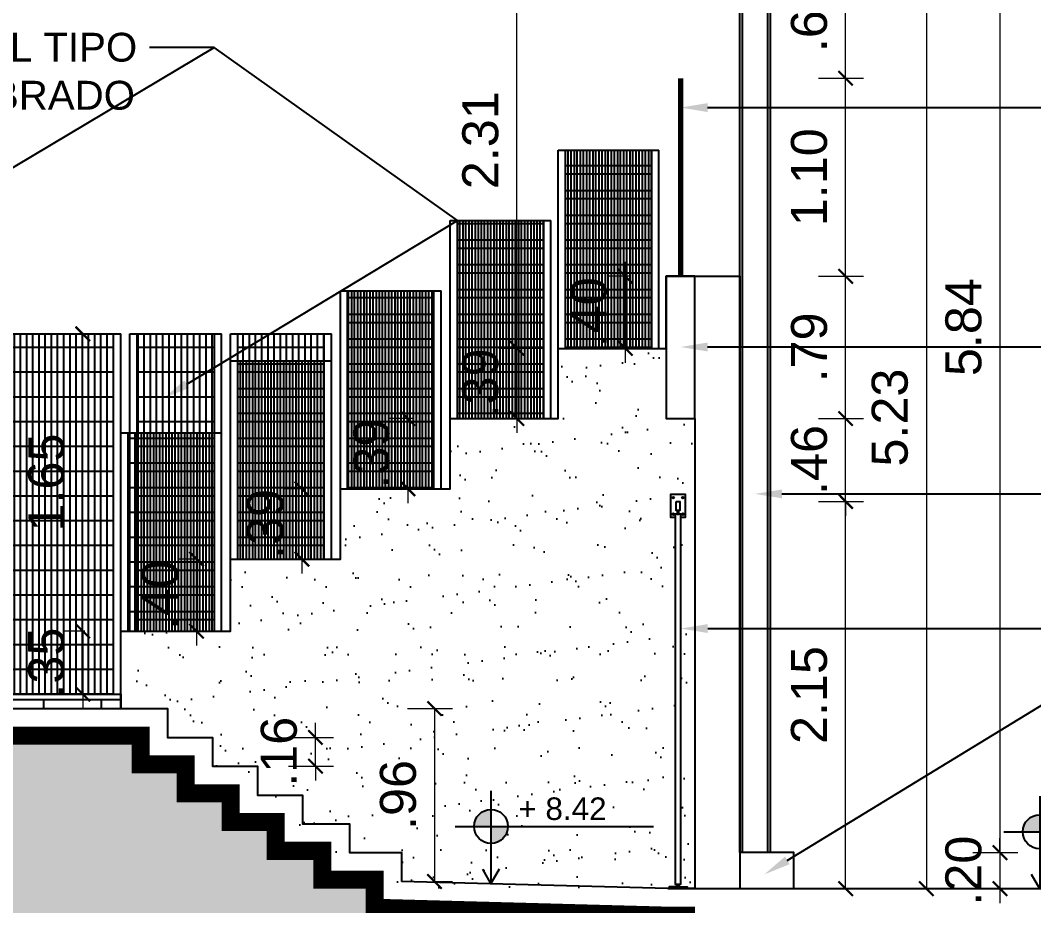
# Model space of a CAD drawing. Header units: metres. Extents: x 2458 to 3695, y 243 to 513.
# Drawn here: x 3044.15 to 3049.79, y 278.32 to 283.24 of the extents above; entities that cross this region are included whole.
import ezdxf
from ezdxf import colors
from ezdxf.entities.mleader import LeaderData, LeaderLine
from ezdxf.math import Vec2, Vec3

# ---------------------------------------------------------------- set-up
doc = ezdxf.new("R2010")
doc.units = ezdxf.units.M
doc.header["$LTSCALE"] = 5
doc.header["$MEASUREMENT"] = 0
doc.header["$PDMODE"] = 1
doc.layers.add('2prancha', color=4, linetype='Continuous', lineweight=18)
for name, color, linetype in [('COTA 1 100', 2, 'Continuous'), ('COTA DE NÍVEL', 7, 'Continuous'), ('HACHURA', 251, 'Continuous'), ('PENA 0.15', 7, 'Continuous'), ('PENA 01', 1, 'Continuous'), ('PENA 02', 2, 'Continuous'), ('PENA 03', 3, 'Continuous'), ('PENA 06', 6, 'Continuous'), ('pena01', 1, 'Continuous'), ('TXT ESPECIFICAÇÕES', 7, 'Continuous')]:
    doc.layers.add(name, color=color, linetype=linetype)
doc.styles.add('GRAF', font='GRAF.SHX')
doc.styles.add('Luana', font='arial.ttf')
doc.styles.get("Standard").update_dxf_attribs({"font": 'arial.ttf'})
doc.linetypes.add('FENCELINE2', pattern='A,0.25,-0.1,[132,ltypeshp.shx,S=0.1,R=0,X=-0.1,Y=0],-0.1,1', length=1.45)
doc.dimstyles.new('arial100', dxfattribs={"dimtxt": 0.2, "dimasz": 0.08, "dimexe": 0.1, "dimexo": 0.2, "dimgap": 0.1, "dimtad": 1, "dimzin": 4, "dimdsep": 46, "dimtxsty": 'Luana', "dimblk": 'ARCHTICK', "dimcen": 0, "dimclrd": 7, "dimclre": 7, "dimclrt": 256, "dimadec": 0, "dimazin": 0, "dimtfac": 1, "dimtix": 1, "dimtmove": 0, "dimatfit": 3, "dimldrblk": 'CLOSEDBLANK', "dimfxl": 0, "dimlwd": 5, "dimlwe": 5, "dimarcsym": 0})
pattern_1 = [(90, (-818.2876, -195.426827), (-0.034375, 2e-18), []), (180, (-818.2876, -195.42683), (-2e-17, -0.1375), [])]

# ---------------------------------------------------------------- blocks, each defined once
blk = doc.blocks.new('gc1')
at = {"layer": 'PENA 0.15', "ltscale": 1.5}
h = blk.add_hatch(dxfattribs=at)
h.set_pattern_fill('GRATE', color=256, scale=1.1, angle=90)
h.set_pattern_definition([(90, (-3865.991086, -476.843606), (-0.034375, 2e-18), []), (180, (-3865.99109, -476.8436), (-2e-17, -0.1375), [])])
h.paths.add_polyline_path([(-0.52, 0), (-0.04, 0), (-0.04, 1.1), (-0.52, 1.1)])
for p, q in [((-0.56, 1.1), (0, 1.1)), ((-0.04, 0), (-0.04, 1.1)), ((0, 0), (0, 1.1))]:
    blk.add_line(p, q, dxfattribs=at)
for points in [[(-0.56, 0), (-0.56, 1.1)], [(-0.52, 0), (-0.52, 1.1)]]:
    blk.add_lwpolyline(points, dxfattribs=at)
blk = doc.blocks.new('_ArchTick')
at = {"color": 0, "linetype": 'ByBlock', "const_width": 0.15}
blk.add_lwpolyline([(-0.5, -0.5), (0.5, 0.5)], dxfattribs=at)
blk = doc.blocks.new('*D39')
at = {"layer": 'COTA 1 100', "color": 7, "lineweight": 5, "ltscale": 1.5}
for p, q in [((3044.5021, 281.4968), (3044.4021, 281.4968)), ((3044.5021, 279.8468), (3044.5021, 281.4968)), ((3044.5135, 279.8468), (3044.4021, 279.8468))]:
    blk.add_line(p, q, dxfattribs=at)
at = {"layer": 'Defpoints', "color": 0, "ltscale": 1.5}
for p in [(3044.5021, 281.4968), (3044.6735, 281.4968), (3044.7135, 279.8468)]:
    blk.add_point(p, dxfattribs=at)
at = {"layer": 'COTA 1 100', "color": 7, "lineweight": 5, "ltscale": 1.5, "xscale": 0.08, "yscale": 0.08, "zscale": 0.08}
for p, rotation in [((3044.5021, 281.4968), 90), ((3044.5021, 279.8468), 270)]:
    blk.add_blockref('_ArchTick', p, dxfattribs=dict(at, rotation=rotation))
at = {"layer": 'COTA 1 100', "ltscale": 1.5, "insert": (3044.3, 280.6718), "char_height": 0.2, "attachment_point": 5, "rotation": 90, "style": 'Luana'}
blk.add_mtext('1.65', dxfattribs=at)
blk = doc.blocks.new('_ClosedBlank')
at = {"layer": '2prancha', "color": 0, "lineweight": -2}
for p, q in [((-1, 0.167), (0, 0)), ((-1, 0.167), (-1, -0.167)), ((0, 0), (-1, -0.167))]:
    blk.add_line(p, q, dxfattribs=at)
blk = doc.blocks.new('*D46')
at = {"layer": 'COTA 1 100', "color": 7, "lineweight": 5, "ltscale": 1.5}
for p, q in [((3044.5021, 279.8468), (3044.5021, 279.9268)), ((3044.5135, 279.8468), (3044.4021, 279.8468)), ((3044.5021, 279.8468), (3044.5021, 279.4968)), ((3044.5135, 279.4968), (3044.4021, 279.4968)), ((3044.5021, 279.4968), (3044.5021, 279.4168))]:
    blk.add_line(p, q, dxfattribs=at)
at = {"layer": 'Defpoints', "color": 0, "ltscale": 1.5}
for p in [(3044.7135, 279.8468), (3044.5021, 279.4968), (3044.7135, 279.4968)]:
    blk.add_point(p, dxfattribs=at)
at = {"layer": 'COTA 1 100', "color": 7, "lineweight": 5, "ltscale": 1.5, "xscale": 0.08, "yscale": 0.08, "zscale": 0.08}
for p, rotation in [((3044.5021, 279.8468), 270), ((3044.5021, 279.4968), 90)]:
    blk.add_blockref('_ArchTick', p, dxfattribs=dict(at, rotation=rotation))
at = {"layer": 'COTA 1 100', "ltscale": 1.5, "insert": (3044.2999, 279.6718), "char_height": 0.2, "attachment_point": 5, "rotation": 90, "style": 'Luana'}
blk.add_mtext('.35', dxfattribs=at)
blk = doc.blocks.new('*D47')
at = {"layer": 'COTA 1 100', "color": 7, "lineweight": 5, "ltscale": 1.5}
for p, q in [((3045.7195, 280.6368), (3045.7195, 280.7168)), ((3045.7335, 280.6368), (3045.6195, 280.6368)), ((3045.7195, 280.2468), (3045.7195, 280.6368)), ((3045.7335, 280.2468), (3045.6195, 280.2468)), ((3045.7195, 280.2468), (3045.7195, 280.1668))]:
    blk.add_line(p, q, dxfattribs=at)
at = {"layer": 'Defpoints', "color": 0, "ltscale": 1.5}
for p in [(3045.7195, 280.6368), (3045.9335, 280.6368), (3045.9335, 280.2468)]:
    blk.add_point(p, dxfattribs=at)
at = {"layer": 'COTA 1 100', "color": 7, "lineweight": 5, "ltscale": 1.5, "xscale": 0.08, "yscale": 0.08, "zscale": 0.08}
for p, rotation in [((3045.7195, 280.6368), 270), ((3045.7195, 280.2468), 90)]:
    blk.add_blockref('_ArchTick', p, dxfattribs=dict(at, rotation=rotation))
at = {"layer": 'COTA 1 100', "ltscale": 1.5, "insert": (3045.5173, 280.4418), "char_height": 0.2, "attachment_point": 5, "rotation": 90, "style": 'Luana'}
blk.add_mtext('.39', dxfattribs=at)
blk = doc.blocks.new('*D48')
at = {"layer": 'COTA 1 100', "color": 7, "lineweight": 5, "ltscale": 1.5}
for p, q in [((3046.309, 281.0268), (3046.309, 281.1068)), ((3046.3435, 281.0268), (3046.209, 281.0268)), ((3046.309, 280.6368), (3046.309, 281.0268)), ((3046.3435, 280.6368), (3046.209, 280.6368)), ((3046.309, 280.6368), (3046.309, 280.5568))]:
    blk.add_line(p, q, dxfattribs=at)
at = {"layer": 'Defpoints', "color": 0, "ltscale": 1.5}
for p in [(3046.309, 281.0268), (3046.5435, 281.0268), (3046.5435, 280.6368)]:
    blk.add_point(p, dxfattribs=at)
at = {"layer": 'COTA 1 100', "color": 7, "lineweight": 5, "ltscale": 1.5, "xscale": 0.08, "yscale": 0.08, "zscale": 0.08}
for p, rotation in [((3046.309, 281.0268), 270), ((3046.309, 280.6368), 90)]:
    blk.add_blockref('_ArchTick', p, dxfattribs=dict(at, rotation=rotation))
at = {"layer": 'COTA 1 100', "ltscale": 1.5, "insert": (3046.1069, 280.8318), "char_height": 0.2, "attachment_point": 5, "rotation": 90, "style": 'Luana'}
blk.add_mtext('.39', dxfattribs=at)
blk = doc.blocks.new('*D49')
at = {"layer": 'COTA 1 100', "color": 7, "lineweight": 5, "ltscale": 1.5}
for p, q in [((3049.0393, 283.648), (3049.2893, 283.648)), ((3049.1893, 283.648), (3049.1893, 278.4168)), ((3049.0393, 278.4168), (3049.2893, 278.4168))]:
    blk.add_line(p, q, dxfattribs=at)
at = {"layer": 'Defpoints', "color": 0, "ltscale": 1.5}
for p in [(3048.3235, 283.648), (3048.3235, 278.4168), (3049.1893, 278.4168)]:
    blk.add_point(p, dxfattribs=at)
at = {"layer": 'COTA 1 100', "color": 7, "lineweight": 5, "ltscale": 1.5, "xscale": 0.08, "yscale": 0.08, "zscale": 0.08}
for p, rotation in [((3049.1893, 283.648), 90), ((3049.1893, 278.4168), 270)]:
    blk.add_blockref('_ArchTick', p, dxfattribs=dict(at, rotation=rotation))
at = {"layer": 'COTA 1 100', "ltscale": 1.5, "insert": (3048.9871, 281.0324), "char_height": 0.2, "attachment_point": 5, "rotation": 90, "style": 'Luana'}
blk.add_mtext('5.23', dxfattribs=at)
blk = doc.blocks.new('*D50')
at = {"layer": 'COTA 1 100', "color": 7, "lineweight": 5, "ltscale": 1.5}
for p, q in [((3048.5908, 280.5668), (3048.8408, 280.5668)), ((3048.7408, 278.4168), (3048.7408, 280.5668)), ((3048.5908, 278.4168), (3048.8408, 278.4168))]:
    blk.add_line(p, q, dxfattribs=at)
at = {"layer": 'Defpoints', "color": 0, "ltscale": 1.5}
for p in [(3047.8194, 280.5668), (3048.7408, 280.5668), (3047.9035, 278.4168)]:
    blk.add_point(p, dxfattribs=at)
at = {"layer": 'COTA 1 100', "color": 7, "lineweight": 5, "ltscale": 1.5, "xscale": 0.08, "yscale": 0.08, "zscale": 0.08}
for p, rotation in [((3048.7408, 280.5668), 90), ((3048.7408, 278.4168), 270)]:
    blk.add_blockref('_ArchTick', p, dxfattribs=dict(at, rotation=rotation))
at = {"layer": 'COTA 1 100', "ltscale": 1.5, "insert": (3048.5386, 279.4918), "char_height": 0.2, "attachment_point": 5, "rotation": 90, "style": 'Luana'}
blk.add_mtext('2.15', dxfattribs=at)
blk = doc.blocks.new('*D51')
at = {"layer": 'COTA 1 100', "color": 7, "lineweight": 5, "ltscale": 1.5}
for p, q in [((3048.7408, 281.0268), (3048.7408, 281.1068)), ((3048.5908, 281.0268), (3048.8408, 281.0268)), ((3048.7408, 280.5668), (3048.7408, 281.0268)), ((3048.5908, 280.5668), (3048.8408, 280.5668)), ((3048.7408, 280.5668), (3048.7408, 280.4868))]:
    blk.add_line(p, q, dxfattribs=at)
at = {"layer": 'Defpoints', "color": 0, "ltscale": 1.5}
for p in [(3047.7435, 281.0268), (3048.7408, 281.0268), (3047.8194, 280.5668)]:
    blk.add_point(p, dxfattribs=at)
at = {"layer": 'COTA 1 100', "color": 7, "lineweight": 5, "ltscale": 1.5, "xscale": 0.08, "yscale": 0.08, "zscale": 0.08}
for p, rotation in [((3048.7408, 281.0268), 270), ((3048.7408, 280.5668), 90)]:
    blk.add_blockref('_ArchTick', p, dxfattribs=dict(at, rotation=rotation))
at = {"layer": 'COTA 1 100', "ltscale": 1.5, "insert": (3048.5386, 280.7968), "char_height": 0.2, "attachment_point": 5, "rotation": 90, "style": 'Luana'}
blk.add_mtext('.46', dxfattribs=at)
blk = doc.blocks.new('*D52')
at = {"layer": 'COTA 1 100', "color": 7, "lineweight": 5, "ltscale": 1.5}
for p, q in [((3048.5908, 281.8168), (3048.8408, 281.8168)), ((3048.7408, 281.0268), (3048.7408, 281.8168)), ((3048.5908, 281.0268), (3048.8408, 281.0268))]:
    blk.add_line(p, q, dxfattribs=at)
at = {"layer": 'Defpoints', "color": 0, "ltscale": 1.5}
for p in [(3047.8235, 281.8168), (3048.7408, 281.8168), (3047.8235, 281.0268)]:
    blk.add_point(p, dxfattribs=at)
at = {"layer": 'COTA 1 100', "color": 7, "lineweight": 5, "ltscale": 1.5, "xscale": 0.08, "yscale": 0.08, "zscale": 0.08}
for p, rotation in [((3048.7408, 281.8168), 90), ((3048.7408, 281.0268), 270)]:
    blk.add_blockref('_ArchTick', p, dxfattribs=dict(at, rotation=rotation))
at = {"layer": 'COTA 1 100', "ltscale": 1.5, "insert": (3048.5386, 281.4218), "char_height": 0.2, "attachment_point": 5, "rotation": 90, "style": 'Luana'}
blk.add_mtext('.79', dxfattribs=at)
blk = doc.blocks.new('*D53')
at = {"layer": 'COTA 1 100', "color": 7, "lineweight": 5, "ltscale": 1.5}
for p, q in [((3048.5908, 282.9168), (3048.8408, 282.9168)), ((3048.7408, 281.8168), (3048.7408, 282.9168)), ((3048.5908, 281.8168), (3048.8408, 281.8168))]:
    blk.add_line(p, q, dxfattribs=at)
at = {"layer": 'Defpoints', "color": 0, "ltscale": 1.5}
for p in [(3047.8235, 282.9168), (3048.7408, 282.9168), (3047.9035, 281.8168)]:
    blk.add_point(p, dxfattribs=at)
at = {"layer": 'COTA 1 100', "color": 7, "lineweight": 5, "ltscale": 1.5, "xscale": 0.08, "yscale": 0.08, "zscale": 0.08}
for p, rotation in [((3048.7408, 282.9168), 90), ((3048.7408, 281.8168), 270)]:
    blk.add_blockref('_ArchTick', p, dxfattribs=dict(at, rotation=rotation))
at = {"layer": 'COTA 1 100', "ltscale": 1.5, "insert": (3048.5386, 282.3668), "char_height": 0.2, "attachment_point": 5, "rotation": 90, "style": 'Luana'}
blk.add_mtext('1.10', dxfattribs=at)
blk = doc.blocks.new('*D54')
at = {"layer": 'COTA 1 100', "color": 7, "lineweight": 5, "ltscale": 1.5}
for p, q in [((3048.7408, 283.5945), (3048.6408, 283.5945)), ((3048.7408, 282.9168), (3048.7408, 283.5945)), ((3048.5908, 282.9168), (3048.8408, 282.9168))]:
    blk.add_line(p, q, dxfattribs=at)
at = {"layer": 'Defpoints', "color": 0, "ltscale": 1.5}
for p in [(3048.7408, 283.5945), (3048.7644, 283.5945), (3047.8235, 282.9168)]:
    blk.add_point(p, dxfattribs=at)
at = {"layer": 'COTA 1 100', "color": 7, "lineweight": 5, "ltscale": 1.5, "xscale": 0.08, "yscale": 0.08, "zscale": 0.08}
for p, rotation in [((3048.7408, 283.5945), 90), ((3048.7408, 282.9168), 270)]:
    blk.add_blockref('_ArchTick', p, dxfattribs=dict(at, rotation=rotation))
at = {"layer": 'COTA 1 100', "ltscale": 1.5, "insert": (3048.5386, 283.2556), "char_height": 0.2, "attachment_point": 5, "rotation": 90, "style": 'Luana'}
blk.add_mtext('.68', dxfattribs=at)
blk = doc.blocks.new('*D56')
at = {"layer": 'COTA 1 100', "color": 7, "lineweight": 5, "ltscale": 1.5}
for p, q in [((3049.4484, 284.4523), (3049.6984, 284.4523)), ((3049.5984, 284.4523), (3049.5984, 278.6168)), ((3049.4484, 278.6168), (3049.6984, 278.6168))]:
    blk.add_line(p, q, dxfattribs=at)
at = {"layer": 'Defpoints', "color": 0, "ltscale": 1.5}
for p in [(3048.2385, 284.4523), (3048.2385, 278.6168), (3049.5984, 278.6168)]:
    blk.add_point(p, dxfattribs=at)
at = {"layer": 'COTA 1 100', "color": 7, "lineweight": 5, "ltscale": 1.5, "xscale": 0.08, "yscale": 0.08, "zscale": 0.08}
for p, rotation in [((3049.5984, 284.4523), 90), ((3049.5984, 278.6168), 270)]:
    blk.add_blockref('_ArchTick', p, dxfattribs=dict(at, rotation=rotation))
at = {"layer": 'COTA 1 100', "ltscale": 1.5, "insert": (3049.3963, 281.5345), "char_height": 0.2, "attachment_point": 5, "rotation": 90, "style": 'Luana'}
blk.add_mtext('5.84', dxfattribs=at)
blk = doc.blocks.new('*D57')
at = {"layer": 'COTA 1 100', "color": 7, "lineweight": 5, "ltscale": 1.5}
for p, q in [((3049.5984, 278.6168), (3049.5984, 278.6968)), ((3049.4484, 278.6168), (3049.6984, 278.6168)), ((3049.5984, 278.6168), (3049.5984, 278.4168)), ((3049.4484, 278.4168), (3049.6984, 278.4168)), ((3049.5984, 278.4168), (3049.5984, 278.3368))]:
    blk.add_line(p, q, dxfattribs=at)
at = {"layer": 'Defpoints', "color": 0, "ltscale": 1.5}
for p in [(3048.2385, 278.6168), (3048.4535, 278.4168), (3049.5984, 278.4168)]:
    blk.add_point(p, dxfattribs=at)
at = {"layer": 'COTA 1 100', "color": 7, "lineweight": 5, "ltscale": 1.5, "xscale": 0.08, "yscale": 0.08, "zscale": 0.08}
for p, rotation in [((3049.5984, 278.6168), 270), ((3049.5984, 278.4168), 90)]:
    blk.add_blockref('_ArchTick', p, dxfattribs=dict(at, rotation=rotation))
at = {"layer": 'COTA 1 100', "ltscale": 1.5, "insert": (3049.3963, 278.5168), "char_height": 0.2, "attachment_point": 5, "rotation": 90, "style": 'Luana'}
blk.add_mtext('.20', dxfattribs=at)
blk = doc.blocks.new('*D62')
at = {"layer": 'COTA 1 100', "color": 7, "lineweight": 5, "ltscale": 1.5}
for p, q in [((3046.9142, 281.4168), (3046.9142, 281.4968)), ((3046.9435, 281.4168), (3046.8142, 281.4168)), ((3046.9142, 281.0268), (3046.9142, 281.4168)), ((3046.9435, 281.0268), (3046.8142, 281.0268)), ((3046.9142, 281.0268), (3046.9142, 280.9468))]:
    blk.add_line(p, q, dxfattribs=at)
at = {"layer": 'Defpoints', "color": 0, "ltscale": 1.5}
for p in [(3046.9142, 281.4168), (3047.1435, 281.4168), (3047.1435, 281.0268)]:
    blk.add_point(p, dxfattribs=at)
at = {"layer": 'COTA 1 100', "color": 7, "lineweight": 5, "ltscale": 1.5, "xscale": 0.08, "yscale": 0.08, "zscale": 0.08}
for p, rotation in [((3046.9142, 281.4168), 270), ((3046.9142, 281.0268), 90)]:
    blk.add_blockref('_ArchTick', p, dxfattribs=dict(at, rotation=rotation))
at = {"layer": 'COTA 1 100', "ltscale": 1.5, "insert": (3046.712, 281.2218), "char_height": 0.2, "attachment_point": 5, "rotation": 90, "style": 'Luana'}
blk.add_mtext('.39', dxfattribs=at)
blk = doc.blocks.new('*D63')
at = {"layer": 'COTA 1 100', "color": 7, "lineweight": 5, "ltscale": 1.5}
for p, q in [((3047.5163, 281.8168), (3047.5163, 281.8968)), ((3047.5435, 281.8168), (3047.4163, 281.8168)), ((3047.5163, 281.4168), (3047.5163, 281.8168)), ((3047.5435, 281.4168), (3047.4163, 281.4168)), ((3047.5163, 281.4168), (3047.5163, 281.3368))]:
    blk.add_line(p, q, dxfattribs=at)
at = {"layer": 'Defpoints', "color": 0, "ltscale": 1.5}
for p in [(3047.5163, 281.8168), (3047.7435, 281.8168), (3047.7435, 281.4168)]:
    blk.add_point(p, dxfattribs=at)
at = {"layer": 'COTA 1 100', "color": 7, "lineweight": 5, "ltscale": 1.5, "xscale": 0.08, "yscale": 0.08, "zscale": 0.08}
for p, rotation in [((3047.5163, 281.8168), 270), ((3047.5163, 281.4168), 90)]:
    blk.add_blockref('_ArchTick', p, dxfattribs=dict(at, rotation=rotation))
at = {"layer": 'COTA 1 100', "ltscale": 1.5, "insert": (3047.3142, 281.6168), "char_height": 0.2, "attachment_point": 5, "rotation": 90, "style": 'Luana'}
blk.add_mtext('.40', dxfattribs=at)
blk = doc.blocks.new('*D64')
at = {"layer": 'COTA 1 100', "color": 7, "lineweight": 5, "ltscale": 1.5}
for p, q in [((3045.1342, 280.2468), (3045.1342, 280.3268)), ((3045.1342, 280.2468), (3045.0342, 280.2468)), ((3045.1342, 279.8468), (3045.1342, 280.2468)), ((3045.1342, 279.8468), (3045.0342, 279.8468)), ((3045.1342, 279.8468), (3045.1342, 279.7668))]:
    blk.add_line(p, q, dxfattribs=at)
at = {"layer": 'Defpoints', "color": 0, "ltscale": 1.5}
for p in [(3045.1342, 280.2468), (3045.3235, 280.2468), (3045.3235, 279.8468)]:
    blk.add_point(p, dxfattribs=at)
at = {"layer": 'COTA 1 100', "color": 7, "lineweight": 5, "ltscale": 1.5, "xscale": 0.08, "yscale": 0.08, "zscale": 0.08}
for p, rotation in [((3045.1342, 280.2468), 270), ((3045.1342, 279.8468), 90)]:
    blk.add_blockref('_ArchTick', p, dxfattribs=dict(at, rotation=rotation))
at = {"layer": 'COTA 1 100', "ltscale": 1.5, "insert": (3044.9321, 280.0468), "char_height": 0.2, "attachment_point": 5, "rotation": 90, "style": 'Luana'}
blk.add_mtext('.40', dxfattribs=at)
blk = doc.blocks.new('NIV02')
h = blk.add_hatch(color=256)
h.paths.add_polyline_path([(-43.088, -49.029, 0.414214), (-44.592, -50.534), (-43.088, -50.534)])
h.paths.add_polyline_path([(-43.088, -52.038, 0.414214), (-41.584, -50.534), (-43.088, -50.534)])
for p, q in [((-43.088, -47.382), (-43.088, -55.579)), ((-46.274, -50.534), (-28.68, -50.534))]:
    blk.add_line(p, q)
blk.add_lwpolyline([(-42.36, -54.318), (-43.088, -55.579), (-43.816, -54.318)])
blk.add_circle((-43.088, -50.534), 1.504)
at = {"style": 'GRAF'}
blk.add_attdef('ELEV', (-40.663, -49.963), '', height=1.261, dxfattribs=at)
blk = doc.blocks.new('*D85')
at = {"layer": 'COTA 1 100', "color": 7, "lineweight": 5, "ltscale": 1.5}
for p, q in [((3046.3067, 279.4168), (3046.5567, 279.4168)), ((3046.4567, 279.4168), (3046.4567, 278.4568)), ((3046.4567, 278.4568), (3046.5567, 278.4568))]:
    blk.add_line(p, q, dxfattribs=at)
at = {"layer": 'Defpoints', "color": 0, "ltscale": 1.5}
for p in [(3044.9735, 279.4168), (3046.2735, 278.4568), (3046.4567, 278.4568)]:
    blk.add_point(p, dxfattribs=at)
at = {"layer": 'COTA 1 100', "color": 7, "lineweight": 5, "ltscale": 1.5, "xscale": 0.08, "yscale": 0.08, "zscale": 0.08}
for p, rotation in [((3046.4567, 279.4168), 90), ((3046.4567, 278.4568), 270)]:
    blk.add_blockref('_ArchTick', p, dxfattribs=dict(at, rotation=rotation))
at = {"layer": 'COTA 1 100', "ltscale": 1.5, "insert": (3046.2546, 278.9368), "char_height": 0.2, "attachment_point": 5, "rotation": 90, "style": 'Luana'}
blk.add_mtext('.96', dxfattribs=at)
blk = doc.blocks.new('*D86')
at = {"layer": 'COTA 1 100', "color": 7, "lineweight": 5, "ltscale": 1.5}
for p, q in [((3045.7947, 279.2568), (3045.7947, 279.3368)), ((3045.6447, 279.2568), (3045.8947, 279.2568)), ((3045.7947, 279.0968), (3045.7947, 279.2568)), ((3045.6447, 279.0968), (3045.8947, 279.0968)), ((3045.7947, 279.0968), (3045.7947, 279.0168))]:
    blk.add_line(p, q, dxfattribs=at)
at = {"layer": 'Defpoints', "color": 0, "ltscale": 1.5}
for p in [(3045.2235, 279.2568), (3045.7947, 279.2568), (3045.2235, 279.0968)]:
    blk.add_point(p, dxfattribs=at)
at = {"layer": 'COTA 1 100', "color": 7, "lineweight": 5, "ltscale": 1.5, "xscale": 0.08, "yscale": 0.08, "zscale": 0.08}
for p, rotation in [((3045.7947, 279.2568), 270), ((3045.7947, 279.0968), 90)]:
    blk.add_blockref('_ArchTick', p, dxfattribs=dict(at, rotation=rotation))
at = {"layer": 'COTA 1 100', "ltscale": 1.5, "insert": (3045.5926, 279.1768), "char_height": 0.2, "attachment_point": 5, "rotation": 90, "style": 'Luana'}
blk.add_mtext('.16', dxfattribs=at)
blk = doc.blocks.new('*D109')
at = {"layer": 'COTA 1 100', "color": 7, "lineweight": 5, "ltscale": 1.5}
for p, q in [((3047.0642, 283.7281), (3046.8142, 283.7281)), ((3046.9142, 281.4168), (3046.9142, 283.7281)), ((3047.0642, 281.4168), (3046.8142, 281.4168))]:
    blk.add_line(p, q, dxfattribs=at)
at = {"layer": 'Defpoints', "color": 0, "ltscale": 1.5}
for p in [(3046.9142, 283.7281), (3047.6635, 283.7281), (3047.6635, 281.4168)]:
    blk.add_point(p, dxfattribs=at)
at = {"layer": 'COTA 1 100', "color": 7, "lineweight": 5, "ltscale": 1.5, "xscale": 0.08, "yscale": 0.08, "zscale": 0.08}
for p, rotation in [((3046.9142, 283.7281), 90), ((3046.9142, 281.4168), 270)]:
    blk.add_blockref('_ArchTick', p, dxfattribs=dict(at, rotation=rotation))
at = {"layer": 'COTA 1 100', "ltscale": 1.5, "insert": (3046.712, 282.5724), "char_height": 0.2, "attachment_point": 5, "rotation": 90, "style": 'Luana'}
blk.add_mtext('2.31', dxfattribs=at)

msp = doc.modelspace()

# ---------------------------------------------------------------- hatches: boundary and pattern name
at = {"layer": 'HACHURA', "ltscale": 1.5}
h = msp.add_hatch(dxfattribs=at)
h.set_pattern_fill('GRATE', color=256, scale=1.1, angle=90)
h.set_pattern_definition(pattern_1)
h.paths.add_polyline_path([(3047.1835, 281.4168), (3047.6635, 281.4168), (3047.6635, 282.5168), (3047.1835, 282.5168)])
h = msp.add_hatch(dxfattribs=at)
h.set_pattern_fill('GRATE', color=256, scale=1.1, angle=90)
h.set_pattern_definition(pattern_1)
h.paths.add_polyline_path([(3046.5835, 281.0268), (3047.0635, 281.0268), (3047.0635, 282.1268), (3046.5835, 282.1268)])
h = msp.add_hatch(dxfattribs=at)
h.set_pattern_fill('GRATE', color=256, scale=1.1, angle=90)
h.set_pattern_definition(pattern_1)
h.paths.add_polyline_path([(3045.9735, 280.6368), (3046.4535, 280.6368), (3046.4535, 281.7368), (3045.9735, 281.7368)])
h = msp.add_hatch(dxfattribs=at)
h.set_pattern_fill('GRATE', color=256, scale=1.1, angle=90)
h.set_pattern_definition(pattern_1)
h.paths.add_polyline_path([(3042.0966, 279.4968), (3042.1995, 279.4968), (3042.2051, 279.5744), (3042.1934, 279.6492), (3042.1303, 279.7605), (3042.1142, 279.7972), (3042.1401, 279.9822), (3042.1208, 279.9782), (3042.0908, 279.7781), (3042.1054, 279.6799)], flags=17)
h.paths.add_polyline_path([(3041.4713, 281.4968), (3041.4713, 279.4968), (3042.0161, 279.4968), (3042.0161, 279.5217), (3042.0527, 279.5451), (3042.019, 279.6836), (3041.9999, 279.8038), (3042.0073, 279.8389), (3041.997, 279.9547), (3042.0307, 280.1283), (3042.0366, 280.2045), (3042.0333, 280.2162), (3042.0058, 280.1862), (3041.9428, 280.0514), (3041.934, 279.9899), (3041.9032, 279.9899), (3041.8871, 280.0411), (3041.9149, 280.0763), (3041.9472, 280.2126), (3041.9853, 280.2822), (3041.9882, 280.4448), (3042.028, 280.464), (3041.9758, 280.5163), (3041.9702, 280.5793), (3041.9413, 280.6082), (3041.945, 280.6434), (3042.0058, 280.7152), (3042.0944, 280.7122), (3042.1575, 280.6705), (3042.1648, 280.5606), (3042.1394, 280.5173), (3042.1428, 280.5031), (3042.2102, 280.4445), (3042.2571, 280.3646), (3042.2659, 280.3294), (3042.323, 280.1932), (3042.3274, 280.0452), (3042.3377, 280.0107), (3042.3377, 279.9565), (3042.2864, 279.9375), (3042.26, 279.9741), (3042.26, 280.021), (3042.2761, 280.0532), (3042.2542, 280.191), (3042.2498, 280.2247), (3042.2226, 280.2648), (3042.2183, 280.1877), (3042.2446, 280.1335), (3042.2578, 280.0734), (3042.2461, 279.9488), (3042.1978, 279.8089), (3042.1978, 279.7854), (3042.2271, 279.7459), (3042.2564, 279.655), (3042.271, 279.5627), (3042.2435, 279.4968), (3044.6735, 279.4968), (3044.6735, 281.4968)])
h = msp.add_hatch(dxfattribs=at)
h.set_pattern_fill('GRATE', color=256, scale=1.1, angle=90)
h.set_pattern_definition(pattern_1)
h.paths.add_polyline_path([(3044.8035, 279.8468), (3045.2335, 279.8468), (3045.2335, 281.4968), (3044.8035, 281.4968)])
h = msp.add_hatch(dxfattribs=at)
h.set_pattern_fill('GRATE', color=256, scale=1.1, angle=90)
h.set_pattern_definition(pattern_1)
h.paths.add_polyline_path([(3045.3635, 280.2468), (3045.8435, 280.2468), (3045.8435, 281.4968), (3045.3635, 281.4968)])
h = msp.add_hatch(dxfattribs=at)
h.set_pattern_fill('AR-SAND', color=256, scale=0.15)
h.set_pattern_definition([(37.5, (3044.71349, 278.25123), (-0.009449, 0.289024), [0, -0.228, 0, -0.255, 0, -0.24375]), (7.5, (3044.7135, 278.25123), (0.265467, 0.423322), [0, -0.123, 0, -0.2055, 0, -0.07875]), (327.5, (3044.52899, 278.25123), (0.467121, 0.000849), [0, -0.075, 0, -0.27, 0, -0.3525]), (317.5, (3044.529, 278.25123), (0.45092, 0.13165), [0, -0.0375, 0, -0.177, 0, -0.2025])])
h.paths.add_polyline_path([(3047.7944, 280.4768), (3047.7694, 280.4768), (3047.7694, 280.6068), (3047.8494, 280.6068), (3047.8494, 280.4768), (3047.8244, 280.4768), (3047.8244, 278.4418), (3047.8144, 278.4418), (3047.8144, 278.4268), (3047.8594, 278.4268), (3047.9035, 278.4267), (3047.9035, 281.1368), (3047.7435, 281.1368), (3047.7435, 281.4168), (3047.1435, 281.4168), (3047.1435, 281.0268), (3046.5435, 281.0268), (3046.5435, 280.6368), (3045.9335, 280.6368), (3045.9335, 280.2468), (3045.3235, 280.2468), (3045.3235, 279.8468), (3044.7135, 279.8468), (3044.7135, 279.4968), (3044.9035, 279.4968), (3044.9035, 279.2668), (3045.1535, 279.2668), (3045.1535, 279.0968), (3045.4035, 279.0968), (3045.4035, 278.9268), (3045.6535, 278.9268), (3045.6535, 278.7568), (3045.9035, 278.7568), (3045.9035, 278.5868), (3046.1535, 278.5868), (3046.1535, 278.4168), (3047.7594, 278.4168), (3047.7594, 278.4268), (3047.8044, 278.4268), (3047.8044, 278.4418), (3047.7944, 278.4418)])
h.paths.add_polyline_path([(3046.6658, 278.2512), (3046.6658, 278.7396), (3046.2537, 278.7396), (3046.2537, 278.2512)], flags=9)
h.paths.add_polyline_path([(3046.9404, 278.6258), (3046.9404, 279.2696), (3046.5282, 279.2696), (3046.5282, 278.6258)], flags=24)
h = msp.add_hatch(dxfattribs=at)
h.set_pattern_fill('AR-B88,_O', color=256, scale=0.04, angle=180)
h.set_pattern_definition([(180, (3040.9235, 279.41678), (-4e-17, -0.32), []), (270, (3040.92349, 279.41678), (0.16, -0.32), [0.32, -0.32])])
h.paths.add_polyline_path([(3044.7135, 279.4168), (3044.7135, 279.4668), (3040.9235, 279.4668), (3040.9235, 279.4168)])
at = {"layer": 'PENA 01', "ltscale": 1.5}
h = msp.add_hatch(dxfattribs=at)
h.set_pattern_fill('EARTH', color=256, scale=0.75, angle=45, style=0, double=1)
h.set_pattern_definition([(45, (3081.20898, 302.08895), (3e-17, 0.26516504), [0.1875, -0.1875]), (45, (3081.15926, 302.13867), (3e-17, 0.26516504), [0.1875, -0.1875]), (45, (3081.10955, 302.18839), (3e-17, 0.26516504), [0.1875, -0.1875]), (135, (3081.10955, 302.22153), (-0.26516504, 6e-17), [0.1875, -0.1875]), (135, (3081.15926, 302.27125), (-0.26516504, 6e-17), [0.1875, -0.1875]), (135, (3081.20898, 302.32097), (-0.26516504, 6e-17), [0.1875, -0.1875])])
h.paths.add_polyline_path([(3039.8726, 277.1968), (3023.7635, 277.1968), (3023.7635, 279.3168), (3022.1235, 279.3168), (3022.1235, 278.4745), (3018.5628, 278.2868), (3014.3949, 278.2868), (3014.3949, 276.2668), (3039.8726, 276.2668)])
h.paths.add_polyline_path([(3052.863, 278.2668), (3051.1485, 278.2668), (3051.1485, 278.2268), (3051.1085, 278.2268), (3051.1085, 277.8668), (3050.3885, 277.8668), (3050.3885, 278.2268), (3050.3485, 278.2268), (3050.3485, 278.2668), (3047.7535, 278.2668), (3047.7515, 278.2668), (3046.1235, 278.3108), (3046.1235, 278.4668), (3045.8335, 278.4668), (3045.8335, 278.6268), (3045.5735, 278.6268), (3045.5735, 278.7868), (3045.3235, 278.7868), (3045.3235, 278.9468), (3045.0735, 278.9468), (3045.0735, 279.1068), (3044.8235, 279.1068), (3044.8235, 279.2668), (3041.0735, 279.2668), (3041.0735, 277.1968), (3039.8726, 277.1968), (3039.8726, 276.2668), (3052.863, 276.2668), (3052.863, 276.7668)])

# ---------------------------------------------------------------- linework, layer by layer
at = {"layer": 'HACHURA', "ltscale": 1.5}
msp.add_lwpolyline([(3047.7944, 280.4768), (3047.7694, 280.4768), (3047.7694, 280.6068), (3047.8494, 280.6068), (3047.8494, 280.4768), (3047.8244, 280.4768)], dxfattribs=at)
for centre, radius in [((3047.7833, 280.5877), 0.005), ((3047.7833, 280.5877), 0.0025), ((3047.8355, 280.5877), 0.005), ((3047.8355, 280.5877), 0.0025), ((3047.7833, 280.4959), 0.005), ((3047.7833, 280.4959), 0.0025), ((3047.8355, 280.4959), 0.005), ((3047.8355, 280.4959), 0.0025)]:
    msp.add_circle(centre, radius, dxfattribs=at)
at = {"layer": 'PENA 0.15', "ltscale": 1.5}
msp.add_lwpolyline([(3047.9035, 281.8168), (3048.1535, 281.8168), (3048.1535, 278.4168)], dxfattribs=at)
at = {"layer": 'PENA 01', "ltscale": 1.5}
for points in [[(3040.9235, 279.4168), (3040.9235, 279.4968), (3044.7135, 279.4968)], [(3044.7135, 279.4968), (3044.7135, 279.4168)], [(3040.9235, 279.3868), (3040.9235, 279.4668), (3044.7135, 279.4668)]]:
    msp.add_lwpolyline(points, dxfattribs=at)
at = {"layer": 'PENA 02'}
msp.add_line((3047.9035, 281.0268), (3047.9035, 278.4168), dxfattribs=at)
msp.add_lwpolyline([(3044.7135, 279.4168), (3044.7135, 279.4168), (3044.7135, 279.8468), (3045.3235, 279.8468), (3045.3235, 280.2468), (3045.9335, 280.2468), (3045.9335, 280.6368), (3046.5435, 280.6368), (3046.5435, 281.0268), (3047.1435, 281.0268), (3047.1435, 281.4168), (3047.7435, 281.4168), (3047.7435, 281.8168), (3047.9035, 281.8168)], dxfattribs=at)
msp.add_lwpolyline([(3047.7994, 280.5668), (3047.8194, 280.5668), (3047.8194, 280.5168), (3047.7994, 280.5168)], close=True, dxfattribs=at)
at = {"layer": 'PENA 02', "ltscale": 1.5, "const_width": 0.1}
msp.add_lwpolyline([(3047.9035, 278.2668), (3047.7515, 278.2668), (3046.1235, 278.3108), (3046.1235, 278.4668), (3045.8335, 278.4668), (3045.8335, 278.6268), (3045.5735, 278.6268), (3045.5735, 278.7868), (3045.3235, 278.7868), (3045.3235, 278.9468), (3045.0735, 278.9468), (3045.0735, 279.1068), (3044.8235, 279.1068), (3044.8235, 279.2668), (3041.0735, 279.2668), (3041.0735, 277.1968), (3023.7635, 277.1968), (3023.7635, 279.3168), (3022.1235, 279.3168), (3022.1235, 278.4745), (3018.5628, 278.2868), (3014.3949, 278.2868)], dxfattribs=at)
at = {"layer": 'PENA 03', "linetype": 'FENCELINE2', "ltscale": 0.25, "const_width": 0.03}
msp.add_lwpolyline([(3047.8235, 281.8168), (3047.8235, 282.9168)], dxfattribs=at)
at = {"layer": 'PENA 03', "ltscale": 1.5}
msp.add_lwpolyline([(3047.8244, 280.4968), (3047.7944, 280.4968), (3047.7944, 278.4418), (3047.8244, 278.4418)], close=True, dxfattribs=at)
at = {"layer": 'PENA 06', "ltscale": 1.5}
msp.add_lwpolyline([(3047.9035, 281.8168), (3047.7435, 281.8168), (3047.7435, 281.0268), (3047.9035, 281.0268)], close=True, dxfattribs=at)
for points in [[(3040.9235, 279.4168), (3044.9735, 279.4168), (3044.9735, 279.2568), (3045.2235, 279.2568), (3045.2235, 279.0968), (3045.4735, 279.0968), (3045.4735, 278.9368), (3045.7235, 278.9368), (3045.7235, 278.7768), (3045.9835, 278.7768), (3045.9835, 278.6168), (3046.2735, 278.6168), (3046.2735, 278.4568)], [(3047.9035, 278.4168), (3047.7535, 278.4168), (3046.2735, 278.4568)], [(3047.7535, 278.4168), (3050.4985, 278.4168)]]:
    msp.add_lwpolyline(points, dxfattribs=at)
at = {"layer": 'pena01', "ltscale": 1.5}
for p, q in [((3048.1535, 278.6168), (3048.1535, 283.6686)), ((3048.1685, 278.6168), (3048.1685, 283.6668)), ((3048.3085, 278.6168), (3048.3085, 283.6498)), ((3048.3235, 278.6168), (3048.3235, 283.648)), ((3047.1435, 282.5168), (3047.7035, 282.5168)), ((3047.6635, 281.4168), (3047.6635, 282.5168)), ((3047.7035, 281.4168), (3047.7035, 282.5168)), ((3046.5435, 282.1268), (3047.1035, 282.1268)), ((3047.0635, 281.0268), (3047.0635, 282.1268)), ((3047.1035, 281.0268), (3047.1035, 282.1268)), ((3047.9035, 281.8168), (3048.1535, 281.8168)), ((3048.1535, 281.8168), (3048.1535, 278.4168)), ((3045.9335, 281.7368), (3046.4935, 281.7368)), ((3046.4535, 280.6368), (3046.4535, 281.7368)), ((3046.4935, 280.6368), (3046.4935, 281.7368)), ((3044.7635, 281.4968), (3045.2735, 281.4968)), ((3045.2335, 279.8468), (3045.2335, 281.4968)), ((3045.2735, 279.8468), (3045.2735, 281.4968)), ((3045.3235, 281.4968), (3045.8835, 281.4968)), ((3045.8435, 280.2468), (3045.8435, 281.4968)), ((3045.8835, 280.2468), (3045.8835, 281.4968))]:
    msp.add_line(p, q, dxfattribs=at)
for points in [[(3047.1435, 281.4168), (3047.1435, 282.5168)], [(3047.1835, 281.4168), (3047.1835, 282.5168)], [(3046.5435, 281.0268), (3046.5435, 282.1268)], [(3046.5835, 281.0268), (3046.5835, 282.1268)], [(3045.9335, 280.6368), (3045.9335, 281.7368)], [(3045.9735, 280.6368), (3045.9735, 281.7368)], [(3041.4313, 281.4968), (3041.4313, 281.4968), (3044.7135, 281.4968)], [(3044.6735, 279.4968), (3044.6735, 281.4968)], [(3044.7135, 279.8468), (3044.7135, 281.4968)], [(3044.7635, 279.8468), (3044.7635, 281.4968)], [(3044.8035, 279.8468), (3044.8035, 281.4968)], [(3045.3235, 280.2468), (3045.3235, 281.4968)], [(3045.3635, 280.2468), (3045.3635, 281.4968)], [(3048.4535, 278.4168), (3048.4535, 278.6168), (3048.1535, 278.6168)], [(3047.8094, 278.4268), (3047.7594, 278.4268), (3047.7594, 278.4168), (3047.8094, 278.4168)], [(3047.8094, 278.4268), (3047.8594, 278.4268), (3047.8594, 278.4168), (3047.8094, 278.4168)]]:
    msp.add_lwpolyline(points, dxfattribs=at)
for points in [[(3047.8144, 280.4968), (3047.8144, 280.5168), (3047.8044, 280.5168), (3047.8044, 280.4968)], [(3047.8144, 278.4418), (3047.8144, 278.4268), (3047.8044, 278.4268), (3047.8044, 278.4418)]]:
    msp.add_lwpolyline(points, close=True, dxfattribs=at)

# ---------------------------------------------------------------- block references
at = {"layer": 'COTA DE NÍVEL', "ltscale": 0.05}
ref = msp.add_blockref('NIV02', (3049.4705, 281.9293), dxfattribs=dict(at, xscale=0.06266711229946524, yscale=0.06266711229946524, zscale=0.06266711229946524))
ref.add_attrib('ELEV', '+ 8.42', (3046.9222, 278.7983), dxfattribs={"layer": '0', "height": 0.125, "style": 'Luana'})
ref = msp.add_blockref('NIV02', (3052.5194, 281.8997), dxfattribs=dict(at, xscale=0.06266711229946524, yscale=0.06266711229946524, zscale=0.06266711229946524))
ref.add_attrib('ELEV', '+ 8.38', (3049.9712, 278.7687), dxfattribs={"layer": '0', "height": 0.125, "style": 'Luana'})
at = {"layer": 'PENA 0.15'}
for p in [(3047.7035, 281.4168), (3047.1035, 281.0268), (3046.4935, 280.6368), (3045.8835, 280.2468), (3045.2735, 279.8468)]:
    msp.add_blockref('gc1', p, dxfattribs=at)

# ---------------------------------------------------------------- dimensions: what is measured, and where the dimension line sits
at = {"layer": 'COTA 1 100', "ltscale": 1.5}
for base, p1, p2, override, picture, middle in [((3049.5984, 278.6168), (3048.2385, 284.4523), (3048.2385, 278.6168), {"dimfxl": 0.15, "dimfxlon": 1}, '*D56', (3049.3963, 281.5345)), ((3046.9142, 283.7281), (3047.6635, 281.4168), (3047.6635, 283.7281), {"dimfxl": 0.15, "dimfxlon": 1}, '*D109', (3046.712, 282.5724)), ((3049.1893, 278.4168), (3048.3235, 283.648), (3048.3235, 278.4168), {"dimfxl": 0.15, "dimfxlon": 1}, '*D49', (3048.9871, 281.0324)), ((3048.7408, 283.5945), (3047.8235, 282.9168), (3048.7644, 283.5945), {"dimtmove": 1, "dimfxl": 0.15, "dimfxlon": 1}, '*D54', (3048.5386, 283.2556)), ((3048.7408, 282.9168), (3047.9035, 281.8168), (3047.8235, 282.9168), {"dimtmove": 1, "dimfxl": 0.15, "dimfxlon": 1}, '*D53', (3048.5386, 282.3668)), ((3047.5163, 281.8168), (3047.7435, 281.4168), (3047.7435, 281.8168), {"dimfxl": 0.15, "dimfxlon": 1}, '*D63', (3047.3142, 281.6168)), ((3048.7408, 281.8168), (3047.8235, 281.0268), (3047.8235, 281.8168), {"dimtmove": 1, "dimfxl": 0.15, "dimfxlon": 1}, '*D52', (3048.5386, 281.4218)), ((3044.5021, 281.4968), (3044.7135, 279.8468), (3044.6735, 281.4968), {"dimtmove": 1, "dimfxl": 0.15, "dimfxlon": 1}, '*D39', (3044.3, 280.6718)), ((3046.9142, 281.4168), (3047.1435, 281.0268), (3047.1435, 281.4168), {"dimfxl": 0.15, "dimfxlon": 1}, '*D62', (3046.712, 281.2218)), ((3046.309, 281.0268), (3046.5435, 280.6368), (3046.5435, 281.0268), {"dimfxl": 0.15, "dimfxlon": 1}, '*D48', (3046.1069, 280.8318)), ((3048.7408, 281.0268), (3047.8194, 280.5668), (3047.7435, 281.0268), {"dimtmove": 1, "dimfxl": 0.15, "dimfxlon": 1}, '*D51', (3048.5386, 280.7968)), ((3045.7195, 280.6368), (3045.9335, 280.2468), (3045.9335, 280.6368), {"dimfxl": 0.15, "dimfxlon": 1}, '*D47', (3045.5173, 280.4418)), ((3048.7408, 280.5668), (3047.9035, 278.4168), (3047.8194, 280.5668), {"dimfxl": 0.15, "dimfxlon": 1}, '*D50', (3048.5386, 279.4918)), ((3045.1342, 280.2468), (3045.3235, 279.8468), (3045.3235, 280.2468), {"dimfxl": 0.15, "dimfxlon": 1}, '*D64', (3044.9321, 280.0468)), ((3044.5021, 279.4968), (3044.7135, 279.8468), (3044.7135, 279.4968), {"dimfxl": 0.15, "dimfxlon": 1}, '*D46', (3044.2999, 279.6718)), ((3046.4567, 278.4568), (3044.9735, 279.4168), (3046.2735, 278.4568), {"dimfxl": 0.15, "dimfxlon": 1}, '*D85', (3046.2546, 278.9368)), ((3045.7947, 279.2568), (3045.2235, 279.0968), (3045.2235, 279.2568), {"dimfxl": 0.15, "dimfxlon": 1}, '*D86', (3045.5926, 279.1768)), ((3049.5984, 278.4168), (3048.2385, 278.6168), (3048.4535, 278.4168), {"dimtmove": 1, "dimfxl": 0.15, "dimfxlon": 1}, '*D57', (3049.3963, 278.5168))]:
    dim = msp.add_linear_dim(base=base, p1=p1, p2=p2, angle=90, dimstyle='arial100', override=override, dxfattribs=at)
    dim.commit()
    dim.dimension.update_dxf_attribs({"geometry": picture, "text_midpoint": middle})

# ---------------------------------------------------------------- leaders
at = {"layer": 'TXT ESPECIFICAÇÕES', "ltscale": 0.05}
ml = msp.add_multileader_mtext('Standard', dxfattribs=at)
ml.set_content('GRADIL TIPO\\PALAMBRADO', color=256)
ml.set_leader_properties()
ml.build(insert=Vec2(0, 0))
ml.multileader.update_dxf_attribs({"dogleg_length": 0.36, "arrow_head_size": 0.15})
ctx = ml.context
ctx.base_point, ctx.char_height, ctx.arrow_head_size, ctx.landing_gap_size, ctx.plane_origin = Vec3(3043.2988, 283.0875), 0.16, 0.15, 0.09, Vec3(3038.176, 281.5214)
notes = []
notes.append((ctx, [(1, (1, 1, 0), (3045.2327, 283.0875), (-1, 0), 0.36, [(1, [(3042.9388, 280.2569), (3041.8652, 281.0805)], 0, []), (3, [(3044.9511, 281.1401), (3046.5835, 282.1268)], 0, [])])]))
ctx.mtext.insert, ctx.mtext.flow_direction = Vec3(3043.3888, 283.1689), 5
ml = msp.add_multileader_mtext('Standard', dxfattribs=at)
ml.set_content('GRADIL', color=256)
ml.set_leader_properties()
ml.build(insert=Vec2(0, 0))
ml.multileader.update_dxf_attribs({"dogleg_length": 0.36, "arrow_head_size": 0.15})
ctx = ml.context
ctx.base_point, ctx.char_height, ctx.arrow_head_size, ctx.landing_gap_size, ctx.plane_origin = Vec3(3050.2643, 282.7536), 0.16, 0.15, 0.09, Vec3(3043.7978, 281.1874)
notes.append((ctx, [(0, (1, 1, 0), (3049.9043, 282.7536), (1, 0), 0.36, [(0, [(3047.8235, 282.7536)], 0, [])])]))
ctx.mtext.insert, ctx.mtext.flow_direction = Vec3(3050.3543, 282.8349), 5
ml = msp.add_multileader_mtext('Standard', dxfattribs=at)
ml.set_content('VIGA EM CORTE', color=256)
ml.set_leader_properties()
ml.build(insert=Vec2(0, 0))
ml.multileader.update_dxf_attribs({"dogleg_length": 0.36, "arrow_head_size": 0.15})
ctx = ml.context
ctx.base_point, ctx.char_height, ctx.arrow_head_size, ctx.landing_gap_size, ctx.plane_origin = Vec3(3050.2643, 281.4243), 0.16, 0.15, 0.09, Vec3(3043.7978, 279.8582)
notes.append((ctx, [(0, (1, 1, 0), (3049.9043, 281.4243), (1, 0), 0.36, [(0, [(3047.8235, 281.4243)], 0, [])])]))
ctx.mtext.insert, ctx.mtext.flow_direction = Vec3(3050.3543, 281.5057), 5
ml = msp.add_multileader_mtext('Standard', dxfattribs=at)
ml.set_content('PILAR METÁLICO\\PPERFIL I', color=256)
ml.set_leader_properties()
ml.build(insert=Vec2(0, 0))
ml.multileader.update_dxf_attribs({"dogleg_length": 0.36, "arrow_head_size": 0.15})
ctx = ml.context
ctx.base_point, ctx.char_height, ctx.arrow_head_size, ctx.landing_gap_size, ctx.plane_origin = Vec3(3050.2643, 280.6087), 0.16, 0.15, 0.09, Vec3(3043.7978, 279.0426)
notes.append((ctx, [(0, (1, 1, 0), (3049.9043, 280.6087), (1, 0), 0.36, [(0, [(3048.2369, 280.6087)], 0, [])])]))
ctx.mtext.insert, ctx.mtext.flow_direction = Vec3(3050.3543, 280.6888), 5
ml = msp.add_multileader_mtext('Standard', dxfattribs=at)
ml.set_content('PORTÃO', color=256)
ml.set_leader_properties()
ml.build(insert=Vec2(0, 0))
ml.multileader.update_dxf_attribs({"dogleg_length": 0.36, "arrow_head_size": 0.15})
ctx = ml.context
ctx.base_point, ctx.char_height, ctx.arrow_head_size, ctx.landing_gap_size, ctx.plane_origin = Vec3(3050.2643, 279.861), 0.16, 0.15, 0.09, Vec3(3043.7978, 278.2948)
notes.append((ctx, [(0, (1, 1, 0), (3049.9043, 279.861), (1, 0), 0.36, [(0, [(3047.8244, 279.861)], 0, [])])]))
ctx.mtext.insert, ctx.mtext.flow_direction = Vec3(3050.3543, 279.9423), 5
ml = msp.add_multileader_mtext('Standard', dxfattribs=at)
ml.set_content('BASE DE CONCRETO\\P(.27X.3X.2)', color=256)
ml.set_leader_properties()
ml.build(insert=Vec2(0, 0))
ml.multileader.update_dxf_attribs({"dogleg_length": 0.36, "arrow_head_size": 0.15})
ctx = ml.context
ctx.base_point, ctx.char_height, ctx.arrow_head_size, ctx.landing_gap_size, ctx.plane_origin = Vec3(3050.2781, 279.4893), 0.16, 0.15, 0.09, Vec3(3043.7978, 277.4614)
notes.append((ctx, [(0, (1, 1, 0), (3049.9181, 279.4893), (1, 0), 0.36, [(0, [(3048.2887, 278.4957)], 0, [])])]))
ctx.mtext.insert, ctx.mtext.flow_direction = Vec3(3050.3681, 279.5928), 5
for ctx, leaders in notes:
    for number, flags, end, landing, length, lines in leaders:
        leader = LeaderData()
        leader.index, (leader.has_last_leader_line, leader.has_dogleg_vector, leader.attachment_direction) = number, flags
        leader.last_leader_point, leader.dogleg_vector, leader.dogleg_length = Vec3(end), Vec3(landing), length
        for number, points, colour, breaks in lines:
            line = LeaderLine()
            line.index, line.vertices, line.color, line.breaks = number, Vec3.list(points), colors.encode_raw_color(colour), breaks
            leader.lines.append(line)
        ctx.leaders.append(leader)

doc.saveas('drawing.dxf')
